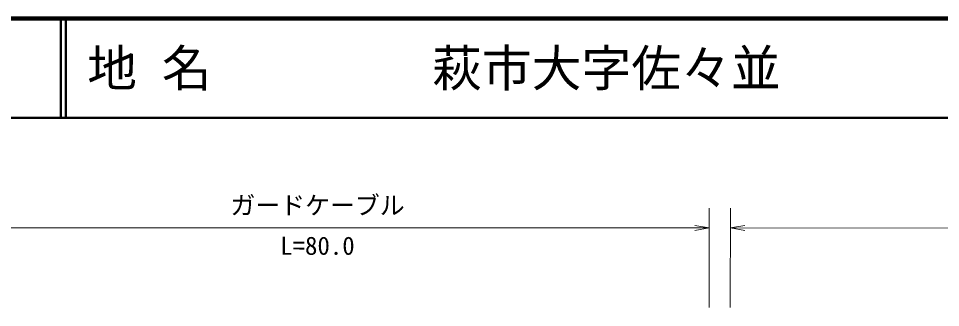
# Model space of a CAD drawing. Units: millimetres, scale not verified. Extents: x 40000 to 680000, y 20000 to 380000.
# Drawn here: x 363476 to 456086, y 350942 to 380000 of the extents above; entities that cross this region are included whole.
import ezdxf
from ezdxf.enums import TextEntityAlignment as Align

# ---------------------------------------------------------------- set-up
doc = ezdxf.new("R2010")
doc.units = ezdxf.units.MM
doc.header["$LTSCALE"] = 1000
for name, color, linetype, lineweight in [('M-STR-STR3', 7, 'Continuous', 13), ('M-TTL', 2, 'Continuous', 140), ('M-TTL-LINE', 7, 'Continuous', 50), ('M-TTL-TXT', 7, 'Continuous', 13)]:
    doc.layers.add(name, color=color, linetype=linetype, lineweight=lineweight)
doc.styles.add('ＭＳ ゴシック', font='')
doc.styles.get('ＭＳ ゴシック').set_extended_font_data('MS Gothic')

# ---------------------------------------------------------------- blocks, each defined once
blk = doc.blocks.new('open_arrow')
at = {"color": 0, "linetype": 'Continuous', "lineweight": -2}
blk.add_lwpolyline([(7.5, 1.25), (0, 0), (7.5, -1.25)], dxfattribs=at)

msp = doc.modelspace()

# ---------------------------------------------------------------- linework, layer by layer
at = {"layer": 'M-STR-STR3'}
for p, q in [((432842, 350943), (432846, 360943)), ((434970, 350942), (434974, 360942)), ((432845, 358943), (354186, 358969)), ((434973, 358942), (494658, 358922))]:
    msp.add_line(p, q, dxfattribs=at)
at = {"layer": 'M-TTL'}
msp.add_line((680000, 380000), (40000, 380000), dxfattribs=at)
at = {"layer": 'M-TTL-LINE'}
for p, q in [((367750, 380000), (367750, 370000)), ((368250, 380000), (368250, 370000)), ((40000, 370000), (680000, 370000))]:
    msp.add_line(p, q, dxfattribs=at)

# ---------------------------------------------------------------- block references
at = {"layer": 'M-STR-STR3', "xscale": 193, "yscale": 193, "rotation": 180}
msp.add_blockref('open_arrow', (432845, 358943), dxfattribs=at)
at = {"layer": 'M-STR-STR3', "xscale": 193, "yscale": 193}
msp.add_blockref('open_arrow', (434973, 358942), dxfattribs=at)

# ---------------------------------------------------------------- texts
at = {"layer": 'M-STR-STR3', "style": 'ＭＳ ゴシック'}
for s, p in [('ガードケーブル', (384766, 359755)), ('L=80.0', (389764, 355695))]:
    msp.add_text(s, height=1833, rotation=359.98, dxfattribs=at).set_placement(p, align=Align.BOTTOM_LEFT)
at = {"layer": 'M-TTL-TXT', "style": 'ＭＳ ゴシック'}
for s, p in [('地 名', (370380, 375000)), ('萩市大字佐々並', (405024, 375000))]:
    msp.add_text(s, height=3666, dxfattribs=at).set_placement(p, align=Align.MIDDLE_LEFT)

doc.saveas('drawing.dxf')
